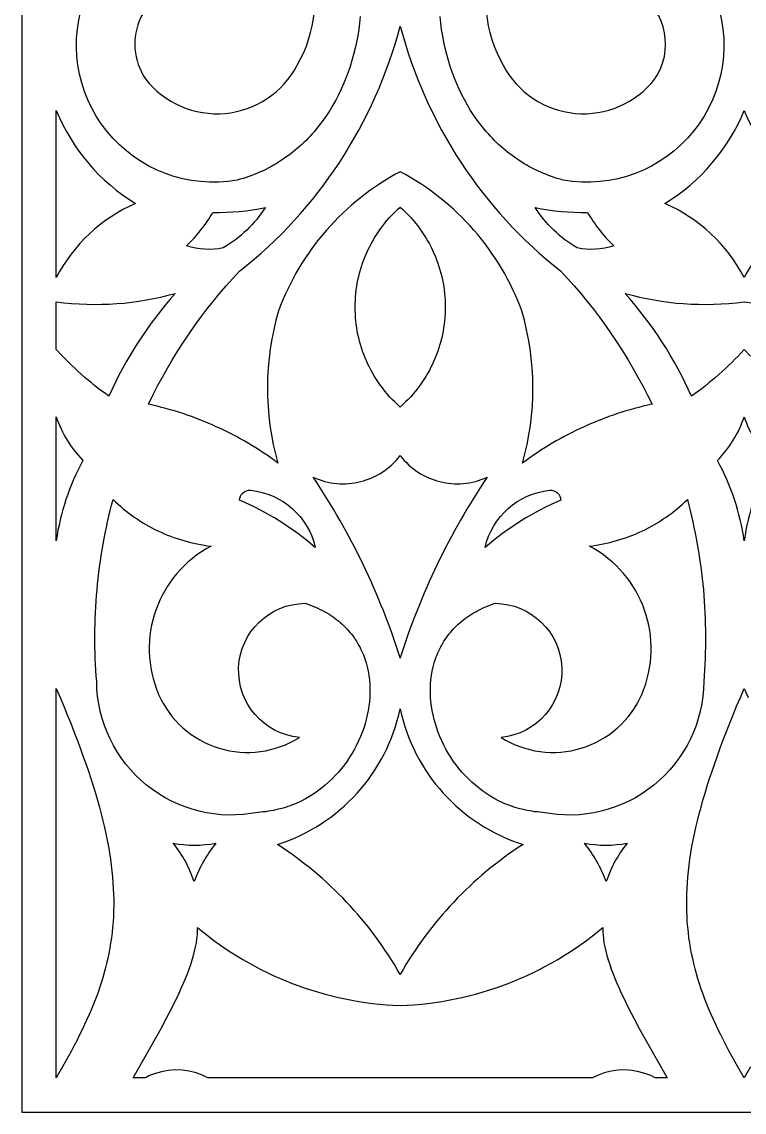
# Model space of a CAD drawing. Extents: x 1336 to 2036, y -730 to 370.
# Drawn here: x 1580.7 to 1685.7, y -409.7 to -251.2 of the extents above; entities that cross this region are included whole.
import ezdxf

# ---------------------------------------------------------------- set-up
doc = ezdxf.new("R2010")
doc.units = 0
doc.layers.add('LAYER_1', color=18, linetype='CONTINUOUS')
doc.layers.add('LAYER_2', color=4, linetype='CONTINUOUS')

msp = doc.modelspace()

# ---------------------------------------------------------------- linework, layer by layer
at = {"layer": 'LAYER_1'}
for points in [[(1613.57, -249.39, 1), (1598.71, -259.5, 0.543793), (1620.77, -257.51, 0.446667), (1611.58, -229.94)], [(1659.88, -229.94, 0.446667), (1650.69, -257.51, 0.543793), (1672.74, -259.5, 1), (1657.89, -249.39)], [(1629.93, -250.43), (1629.83, -251.37), (1629.7, -252.3), (1629.55, -253.22), (1629.37, -254.14), (1629.18, -255.04), (1628.95, -255.93), (1628.71, -256.81), (1628.44, -257.67), (1628.15, -258.52), (1627.84, -259.36), (1627.5, -260.19), (1627.14, -261), (1626.76, -261.79), (1626.36, -262.57), (1625.93, -263.33), (1625.48, -264.07), (1625.01, -264.8), (1624.52, -265.5), (1624.01, -266.19), (1623.47, -266.86), (1623.2, -267.18), (1622.91, -267.5), (1622.63, -267.81), (1622.34, -268.12), (1622.04, -268.43), (1621.73, -268.72), (1621.43, -269.02), (1621.11, -269.3), (1620.79, -269.58), (1620.47, -269.86), (1620.14, -270.12), (1619.81, -270.39), (1619.47, -270.64), (1619.12, -270.89), (1618.77, -271.13), (1618.42, -271.37), (1618.06, -271.6), (1617.69, -271.82), (1617.32, -272.04), (1616.94, -272.25), (1616.56, -272.45), (1616.18, -272.65), (1615.79, -272.84), (1615.39, -273.02), (1614.99, -273.19), (1614.58, -273.36), (1614.17, -273.52), (1613.75, -273.67), (1613.33, -273.82), (1612.9, -273.96), (1612.47, -274.08), (1612.04, -274.21, -0.589246), (1590.13, -247.1)], [(1681.32, -247.1, -0.589246), (1659.42, -274.21), (1658.98, -274.08), (1658.55, -273.96), (1658.13, -273.82), (1657.7, -273.67), (1657.29, -273.52), (1656.88, -273.36), (1656.47, -273.19), (1656.07, -273.02), (1655.67, -272.84), (1655.28, -272.65), (1654.89, -272.45), (1654.51, -272.25), (1654.14, -272.04), (1653.77, -271.82), (1653.4, -271.6), (1653.04, -271.37), (1652.68, -271.13), (1652.33, -270.89), (1651.99, -270.64), (1651.65, -270.39), (1651.31, -270.12), (1650.98, -269.86), (1650.66, -269.58), (1650.34, -269.3), (1650.03, -269.02), (1649.72, -268.72), (1649.42, -268.43), (1649.12, -268.12), (1648.83, -267.81), (1648.54, -267.5), (1648.26, -267.18), (1647.98, -266.86), (1647.45, -266.19), (1646.93, -265.5), (1646.44, -264.8), (1645.97, -264.07), (1645.52, -263.33), (1645.1, -262.57), (1644.69, -261.79), (1644.31, -261), (1643.95, -260.19), (1643.62, -259.36), (1643.3, -258.52), (1643.01, -257.67), (1642.75, -256.81), (1642.5, -255.93), (1642.28, -255.04), (1642.08, -254.14), (1641.91, -253.22), (1641.75, -252.3), (1641.63, -251.37), (1641.52, -250.43)], [(1686.63, -299.78), (1685.73, -298.83), (1684.83, -299.78), (1684.38, -300.25), (1683.92, -300.7), (1683.46, -301.16), (1682.99, -301.6), (1682.52, -302.04), (1682.05, -302.46), (1681.57, -302.88), (1681.09, -303.3), (1680.6, -303.7), (1680.1, -304.1), (1679.61, -304.49), (1679.1, -304.87), (1678.59, -305.24), (1678.07, -305.6, 0.077352), (1668.41, -290.67), (1669.46, -290.95), (1670.51, -291.21), (1671.57, -291.43), (1672.63, -291.63), (1673.7, -291.8), (1674.77, -291.95), (1675.85, -292.07), (1676.93, -292.16), (1678.01, -292.22), (1679.11, -292.26), (1680.2, -292.27), (1681.3, -292.25), (1682.4, -292.21), (1683.51, -292.14), (1684.62, -292.04), (1685.73, -291.91), (1686.84, -292.04)]]:
    msp.add_lwpolyline(points, format="xyb", dxfattribs=at)
for points in [[(1635.73, -251.81), (1636.09, -253.13), (1636.48, -254.44), (1636.89, -255.74), (1637.33, -257.03), (1637.8, -258.31), (1638.29, -259.58), (1638.8, -260.84), (1639.34, -262.09), (1639.91, -263.32), (1640.5, -264.54), (1641.11, -265.75), (1641.75, -266.94), (1642.4, -268.12), (1643.09, -269.29), (1643.79, -270.44), (1644.52, -271.58), (1645.27, -272.7), (1646.04, -273.8), (1646.84, -274.89), (1647.65, -275.97), (1648.49, -277.02), (1649.35, -278.06), (1650.23, -279.08), (1651.13, -280.09), (1652.05, -281.07), (1653, -282.04), (1653.96, -282.99), (1654.94, -283.92), (1655.94, -284.83), (1656.96, -285.71), (1658, -286.58), (1659.06, -287.43), (1660.05, -288.5), (1661.02, -289.59), (1661.97, -290.7), (1662.9, -291.83), (1663.81, -292.98), (1664.7, -294.15), (1665.57, -295.34), (1666.41, -296.54), (1667.23, -297.77), (1668.03, -299.01), (1668.81, -300.27), (1669.56, -301.54), (1670.29, -302.83), (1670.99, -304.13), (1671.68, -305.45), (1672.33, -306.78), (1671.69, -306.93), (1671.06, -307.08), (1670.43, -307.24), (1669.79, -307.4), (1669.17, -307.58), (1668.54, -307.76), (1667.92, -307.95), (1667.3, -308.15), (1666.68, -308.36), (1666.07, -308.58), (1665.46, -308.8), (1664.85, -309.04), (1664.25, -309.28), (1663.65, -309.53), (1663.05, -309.78), (1662.46, -310.05), (1661.87, -310.32), (1661.28, -310.6), (1660.7, -310.89), (1660.12, -311.19), (1659.54, -311.49), (1658.97, -311.8), (1658.4, -312.12), (1657.84, -312.45), (1657.28, -312.79), (1656.73, -313.13), (1656.18, -313.48), (1655.63, -313.84), (1655.09, -314.2), (1654.55, -314.58), (1654.02, -314.96), (1653.49, -315.35, 0.142169), (1653.41, -293.23), (1653.11, -292.42), (1652.78, -291.62), (1652.43, -290.83), (1652.07, -290.04), (1651.69, -289.27), (1651.3, -288.51), (1650.88, -287.75), (1650.45, -287.01), (1650.01, -286.28), (1649.55, -285.56), (1649.07, -284.85), (1648.57, -284.15), (1648.06, -283.47), (1647.54, -282.79), (1647, -282.13), (1646.44, -281.48), (1645.88, -280.84), (1645.29, -280.22), (1644.69, -279.61), (1644.08, -279.01), (1643.46, -278.43), (1642.82, -277.86), (1642.16, -277.3), (1641.5, -276.76), (1640.82, -276.24), (1640.13, -275.73), (1639.43, -275.23), (1638.71, -274.75), (1637.98, -274.29), (1637.24, -273.84), (1636.49, -273.41), (1635.73, -272.99), (1634.97, -273.41), (1634.21, -273.84), (1633.47, -274.29), (1632.75, -274.75), (1632.03, -275.23), (1631.33, -275.73), (1630.64, -276.24), (1629.96, -276.76), (1629.29, -277.3), (1628.64, -277.86), (1628, -278.43), (1627.37, -279.01), (1626.76, -279.61), (1626.16, -280.22), (1625.58, -280.84), (1625.01, -281.48), (1624.46, -282.13), (1623.92, -282.79), (1623.39, -283.47), (1622.88, -284.15), (1622.39, -284.85), (1621.91, -285.56), (1621.45, -286.28), (1621, -287.01), (1620.57, -287.75), (1620.16, -288.51), (1619.76, -289.27), (1619.38, -290.04), (1619.02, -290.83), (1618.68, -291.62), (1618.35, -292.42), (1618.04, -293.23, 0.142169), (1617.96, -315.35), (1617.44, -314.96), (1616.9, -314.58), (1616.37, -314.2), (1615.83, -313.84), (1615.28, -313.48), (1614.73, -313.13), (1614.17, -312.79), (1613.62, -312.45), (1613.05, -312.12), (1612.48, -311.8), (1611.91, -311.49), (1611.34, -311.19), (1610.76, -310.89), (1610.18, -310.6), (1609.59, -310.32), (1609, -310.05), (1608.41, -309.78), (1607.81, -309.53), (1607.21, -309.28), (1606.6, -309.04), (1606, -308.8), (1605.39, -308.58), (1604.77, -308.36), (1604.16, -308.15), (1603.54, -307.95), (1602.91, -307.76), (1602.29, -307.58), (1601.66, -307.4), (1601.03, -307.24), (1600.4, -307.08), (1599.76, -306.93), (1599.12, -306.78), (1599.78, -305.45), (1600.46, -304.13), (1601.17, -302.83), (1601.89, -301.54), (1602.65, -300.27), (1603.42, -299.01), (1604.22, -297.77), (1605.04, -296.54), (1605.89, -295.34), (1606.75, -294.15), (1607.64, -292.98), (1608.55, -291.83), (1609.48, -290.7), (1610.43, -289.59), (1611.4, -288.5), (1612.39, -287.43), (1613.45, -286.58), (1614.49, -285.71), (1615.51, -284.83), (1616.52, -283.92), (1617.5, -282.99), (1618.46, -282.04), (1619.4, -281.07), (1620.32, -280.09), (1621.22, -279.08), (1622.1, -278.06), (1622.96, -277.02), (1623.8, -275.97), (1624.62, -274.89), (1625.41, -273.8), (1626.19, -272.7), (1626.94, -271.58), (1627.66, -270.44), (1628.37, -269.29), (1629.05, -268.12), (1629.71, -266.94), (1630.35, -265.75), (1630.96, -264.54), (1631.55, -263.32), (1632.11, -262.09), (1632.65, -260.84), (1633.17, -259.58), (1633.66, -258.31), (1634.12, -257.03), (1634.56, -255.74), (1634.98, -254.44), (1635.37, -253.13)], [(1585.73, -264.09, 0.158177), (1597.25, -277.61, 0.171379), (1585.73, -288.36), (1585.73, -288.36), (1585.73, -264.09)], [(1685.73, -264.09, 0.158177), (1697.25, -277.61, 0.171379), (1685.73, -288.36, 0.171379), (1674.2, -277.61, 0.158177)], [(1616.13, -278.18, -0.116833), (1610.01, -284.06, -0.134483), (1604.68, -283.74, 0.069872), (1608.51, -278.9, 0.055548)], [(1655.33, -278.18, 0.055548), (1662.95, -278.9, 0.069872), (1666.77, -283.74, -0.134483), (1661.44, -284.06, -0.116833)], [(1603.04, -290.67, 0.077352), (1593.38, -305.6), (1592.87, -305.24), (1592.36, -304.87), (1591.85, -304.49), (1591.35, -304.1), (1590.86, -303.7), (1590.37, -303.3), (1589.89, -302.88), (1589.41, -302.46), (1588.93, -302.04), (1588.46, -301.6), (1588, -301.16), (1587.54, -300.7), (1587.08, -300.25), (1586.63, -299.78), (1585.73, -298.83), (1585.73, -298.83), (1585.73, -291.91), (1585.73, -291.91), (1586.84, -292.04), (1587.95, -292.14), (1589.05, -292.21), (1590.16, -292.25), (1591.26, -292.27), (1592.35, -292.26), (1593.44, -292.22), (1594.53, -292.16), (1595.61, -292.07), (1596.69, -291.95), (1597.76, -291.8), (1598.83, -291.63), (1599.89, -291.43), (1600.95, -291.21), (1602, -290.95)], [(1585.73, -308.62, 0.115059), (1589.62, -314.95, 0.090557), (1585.73, -326.64), (1585.73, -326.64), (1585.73, -308.62)], [(1685.73, -308.62, 0.115059), (1689.62, -314.95, 0.090557), (1685.73, -326.64, 0.090557), (1681.84, -314.95, 0.115059)], [(1612.39, -320.72, -0.430928), (1614, -319.29, -0.32078), (1623.38, -327.6, 0.074719)], [(1657.46, -319.29, -0.430928), (1659.06, -320.72, 0.074719), (1648.07, -327.6, -0.32078)], [(1593.99, -320.65), (1594.35, -320.99), (1594.72, -321.33), (1595.1, -321.66), (1595.48, -321.98), (1595.87, -322.3), (1596.26, -322.6), (1596.67, -322.9), (1597.07, -323.19), (1597.49, -323.47), (1597.9, -323.74), (1598.33, -324.01), (1598.76, -324.26), (1599.19, -324.51), (1599.63, -324.75), (1600.08, -324.98), (1600.52, -325.2), (1600.98, -325.41), (1601.44, -325.61), (1601.9, -325.8), (1602.36, -325.98), (1602.83, -326.16), (1603.31, -326.32), (1603.79, -326.47), (1604.27, -326.62), (1604.75, -326.75), (1605.24, -326.88), (1605.74, -327), (1606.23, -327.1), (1606.73, -327.2), (1607.23, -327.28), (1607.73, -327.36), (1608.24, -327.42, 0.391177), (1600.61, -348.97, 0.459364), (1621.07, -355.22, -0.949704), (1621.93, -335.73), (1622.31, -335.86), (1622.69, -336), (1623.05, -336.14), (1623.41, -336.29), (1623.76, -336.45), (1624.1, -336.61), (1624.43, -336.78), (1624.75, -336.95), (1625.07, -337.13), (1625.38, -337.32), (1625.68, -337.51), (1625.97, -337.71), (1626.25, -337.91), (1626.52, -338.12), (1626.79, -338.33), (1627.05, -338.55), (1627.3, -338.77), (1627.54, -339), (1627.77, -339.23), (1628, -339.47), (1628.22, -339.71), (1628.43, -339.96), (1628.63, -340.21), (1628.83, -340.46), (1629.02, -340.72), (1629.2, -340.98), (1629.37, -341.24), (1629.53, -341.51), (1629.69, -341.79), (1629.84, -342.06), (1629.98, -342.34), (1630.12, -342.62), (1630.25, -342.91), (1630.37, -343.2), (1630.48, -343.49), (1630.59, -343.78), (1630.68, -344.08), (1630.78, -344.38), (1630.94, -344.98), (1631.07, -345.59), (1631.18, -346.21), (1631.26, -346.84), (1631.31, -347.47), (1631.33, -348.11), (1631.33, -348.74), (1631.31, -349.39), (1631.25, -350.03), (1631.18, -350.67), (1631.07, -351.32), (1630.94, -351.96), (1630.79, -352.6), (1630.62, -353.23), (1630.42, -353.87), (1630.19, -354.49), (1629.95, -355.11), (1629.68, -355.73), (1629.39, -356.33), (1629.07, -356.93), (1628.74, -357.52), (1628.38, -358.09), (1628.01, -358.66), (1627.61, -359.21), (1627.19, -359.74), (1626.75, -360.27), (1626.29, -360.77), (1625.82, -361.26), (1625.32, -361.74), (1624.8, -362.19), (1624.27, -362.62), (1623.72, -363.04), (1623.15, -363.43), (1622.56, -363.8), (1621.96, -364.15), (1621.34, -364.47), (1621.02, -364.62), (1620.7, -364.77), (1620.38, -364.91), (1620.05, -365.04), (1619.72, -365.16), (1619.38, -365.28), (1619.04, -365.39), (1618.7, -365.5), (1618.35, -365.59), (1618, -365.68), (1617.65, -365.77), (1617.29, -365.84), (1616.93, -365.91), (1616.56, -365.97), (1616.19, -366.02), (1615.82, -366.06), (1615.45, -366.09), (1615.07, -366.12, -0.471862), (1591.61, -347.12), (1591.55, -346.28), (1591.49, -345.44), (1591.45, -344.61), (1591.41, -343.77), (1591.38, -342.93), (1591.36, -342.1), (1591.35, -341.26), (1591.35, -340.43), (1591.36, -339.59), (1591.38, -338.75), (1591.41, -337.92), (1591.44, -337.09), (1591.48, -336.25), (1591.54, -335.42), (1591.6, -334.59), (1591.67, -333.76), (1591.75, -332.93), (1591.84, -332.1), (1591.93, -331.27), (1592.04, -330.45), (1592.15, -329.62), (1592.28, -328.8), (1592.41, -327.97), (1592.55, -327.15), (1592.7, -326.33), (1592.86, -325.52), (1593.02, -324.7), (1593.2, -323.88), (1593.38, -323.07), (1593.57, -322.26), (1593.78, -321.45)], [(1677.47, -320.65), (1677.68, -321.45), (1677.88, -322.26), (1678.07, -323.07), (1678.26, -323.88), (1678.43, -324.7), (1678.6, -325.52), (1678.76, -326.33), (1678.91, -327.15), (1679.05, -327.97), (1679.18, -328.8), (1679.3, -329.62), (1679.42, -330.45), (1679.52, -331.27), (1679.62, -332.1), (1679.71, -332.93), (1679.79, -333.76), (1679.86, -334.59), (1679.92, -335.42), (1679.97, -336.25), (1680.02, -337.09), (1680.05, -337.92), (1680.08, -338.75), (1680.09, -339.59), (1680.1, -340.43), (1680.1, -341.26), (1680.09, -342.1), (1680.07, -342.93), (1680.05, -343.77), (1680.01, -344.61), (1679.96, -345.44), (1679.91, -346.28), (1679.85, -347.12, -0.471862), (1656.39, -366.12), (1656.01, -366.09), (1655.63, -366.06), (1655.26, -366.02), (1654.89, -365.97), (1654.53, -365.91), (1654.17, -365.84), (1653.81, -365.77), (1653.45, -365.68), (1653.1, -365.59), (1652.76, -365.5), (1652.41, -365.39), (1652.07, -365.28), (1651.74, -365.16), (1651.4, -365.04), (1651.08, -364.91), (1650.75, -364.77), (1650.43, -364.62), (1650.12, -364.47), (1649.5, -364.15), (1648.89, -363.8), (1648.31, -363.43), (1647.74, -363.04), (1647.19, -362.62), (1646.65, -362.19), (1646.14, -361.74), (1645.64, -361.26), (1645.16, -360.77), (1644.71, -360.27), (1644.27, -359.74), (1643.85, -359.21), (1643.45, -358.66), (1643.07, -358.09), (1642.72, -357.52), (1642.38, -356.93), (1642.07, -356.33), (1641.78, -355.73), (1641.51, -355.11), (1641.26, -354.49), (1641.04, -353.87), (1640.84, -353.23), (1640.66, -352.6), (1640.51, -351.96), (1640.38, -351.32), (1640.28, -350.67), (1640.2, -350.03), (1640.15, -349.39), (1640.12, -348.74), (1640.12, -348.11), (1640.15, -347.47), (1640.2, -346.84), (1640.28, -346.21), (1640.38, -345.59), (1640.52, -344.98), (1640.68, -344.38), (1640.77, -344.08), (1640.87, -343.78), (1640.98, -343.49), (1641.09, -343.2), (1641.21, -342.91), (1641.34, -342.62), (1641.47, -342.34), (1641.61, -342.06), (1641.76, -341.79), (1641.92, -341.51), (1642.09, -341.24), (1642.26, -340.98), (1642.44, -340.72), (1642.63, -340.46), (1642.82, -340.21), (1643.03, -339.96), (1643.24, -339.71), (1643.45, -339.47), (1643.68, -339.23), (1643.92, -339), (1644.16, -338.77), (1644.41, -338.55), (1644.67, -338.33), (1644.93, -338.12), (1645.21, -337.91), (1645.49, -337.71), (1645.78, -337.51), (1646.08, -337.32), (1646.39, -337.13), (1646.7, -336.95), (1647.02, -336.78), (1647.36, -336.61), (1647.7, -336.45), (1648.05, -336.29), (1648.4, -336.14), (1648.77, -336), (1649.14, -335.86), (1649.53, -335.73, -0.949704), (1650.39, -355.22, 0.459364), (1670.85, -348.97, 0.391177), (1663.22, -327.42), (1663.72, -327.36), (1664.23, -327.28), (1664.73, -327.2), (1665.23, -327.1), (1665.72, -327), (1666.21, -326.88), (1666.7, -326.75), (1667.19, -326.62), (1667.67, -326.47), (1668.15, -326.32), (1668.62, -326.16), (1669.09, -325.98), (1669.56, -325.8), (1670.02, -325.61), (1670.48, -325.41), (1670.93, -325.2), (1671.38, -324.98), (1671.82, -324.75), (1672.26, -324.51), (1672.7, -324.26), (1673.13, -324.01), (1673.55, -323.74), (1673.97, -323.47), (1674.38, -323.19), (1674.79, -322.9), (1675.19, -322.6), (1675.59, -322.3), (1675.98, -321.98), (1676.36, -321.66), (1676.74, -321.33), (1677.11, -320.99)], [(1608.92, -370.6, 0.080037), (1605.78, -376.19, 0.088836), (1602.75, -370.6, 0.092698)], [(1668.71, -370.6, 0.088836), (1665.67, -376.19, 0.080037), (1662.53, -370.6, 0.092698)]]:
    msp.add_lwpolyline(points, format="xyb", close=True, dxfattribs=at)
for points in [[(1635.73, -278.13), (1636.13, -278.49), (1636.52, -278.87), (1636.9, -279.25), (1637.26, -279.64), (1637.62, -280.04), (1637.95, -280.45), (1638.28, -280.86), (1638.59, -281.28), (1638.89, -281.71), (1639.18, -282.14), (1639.46, -282.58), (1639.72, -283.02), (1639.97, -283.47), (1640.21, -283.93), (1640.43, -284.38), (1640.64, -284.85), (1640.84, -285.32), (1641.02, -285.79), (1641.2, -286.26), (1641.36, -286.74), (1641.5, -287.23), (1641.64, -287.71), (1641.76, -288.2), (1641.87, -288.69), (1641.96, -289.18), (1642.05, -289.68), (1642.12, -290.17), (1642.17, -290.67), (1642.22, -291.17), (1642.25, -291.67), (1642.27, -292.17), (1642.28, -292.67), (1642.27, -293.17), (1642.25, -293.67), (1642.22, -294.17), (1642.17, -294.67), (1642.11, -295.17), (1642.04, -295.66), (1641.96, -296.16), (1641.86, -296.65), (1641.76, -297.14), (1641.63, -297.63), (1641.5, -298.11), (1641.35, -298.6), (1641.19, -299.08), (1641.02, -299.55), (1640.83, -300.02), (1640.64, -300.49), (1640.43, -300.95), (1640.2, -301.41), (1639.97, -301.87), (1639.72, -302.32), (1639.45, -302.76), (1639.18, -303.2), (1638.89, -303.63), (1638.59, -304.06), (1638.28, -304.47), (1637.95, -304.89), (1637.61, -305.29), (1637.26, -305.69), (1636.9, -306.08), (1636.52, -306.46), (1636.13, -306.84), (1635.73, -307.21), (1635.33, -306.84), (1634.94, -306.46), (1634.56, -306.08), (1634.19, -305.69), (1633.84, -305.29), (1633.5, -304.89), (1633.18, -304.47), (1632.86, -304.06), (1632.56, -303.63), (1632.28, -303.2), (1632, -302.76), (1631.74, -302.32), (1631.49, -301.87), (1631.25, -301.41), (1631.03, -300.95), (1630.82, -300.49), (1630.62, -300.02), (1630.44, -299.55), (1630.26, -299.08), (1630.1, -298.6), (1629.96, -298.11), (1629.82, -297.63), (1629.7, -297.14), (1629.59, -296.65), (1629.49, -296.16), (1629.41, -295.66), (1629.34, -295.17), (1629.28, -294.67), (1629.24, -294.17), (1629.21, -293.67), (1629.19, -293.17), (1629.18, -292.67), (1629.19, -292.17), (1629.21, -291.67), (1629.24, -291.17), (1629.28, -290.67), (1629.34, -290.17), (1629.41, -289.68), (1629.49, -289.18), (1629.59, -288.69), (1629.7, -288.2), (1629.82, -287.71), (1629.95, -287.23), (1630.1, -286.74), (1630.26, -286.26), (1630.43, -285.79), (1630.62, -285.32), (1630.82, -284.85), (1631.03, -284.38), (1631.25, -283.93), (1631.49, -283.47), (1631.74, -283.02), (1632, -282.58), (1632.27, -282.14), (1632.56, -281.71), (1632.86, -281.28), (1633.18, -280.86), (1633.5, -280.45), (1633.84, -280.04), (1634.19, -279.64), (1634.56, -279.25), (1634.93, -278.87), (1635.32, -278.49)], [(1635.73, -314.25), (1636.01, -314.61), (1636.31, -314.95), (1636.62, -315.27), (1636.94, -315.58), (1637.27, -315.87), (1637.61, -316.15), (1637.97, -316.41), (1638.33, -316.66), (1638.7, -316.89), (1639.08, -317.1), (1639.46, -317.3), (1639.86, -317.48), (1640.26, -317.64), (1640.66, -317.79), (1641.07, -317.92), (1641.49, -318.03), (1641.91, -318.13), (1642.33, -318.21), (1642.76, -318.27), (1643.19, -318.31), (1643.62, -318.34), (1644.06, -318.35), (1644.49, -318.34), (1644.93, -318.31), (1645.36, -318.26), (1645.8, -318.2), (1646.23, -318.11), (1646.66, -318.01), (1647.09, -317.89), (1647.52, -317.75), (1647.94, -317.59), (1648.36, -317.41), (1647.85, -318.17), (1647.35, -318.94), (1646.86, -319.71), (1646.37, -320.48), (1645.9, -321.26), (1645.43, -322.04), (1644.96, -322.83), (1644.5, -323.62), (1644.06, -324.42), (1643.61, -325.21), (1643.18, -326.02), (1642.75, -326.82), (1642.33, -327.63), (1641.92, -328.45), (1641.51, -329.26), (1641.11, -330.08), (1640.72, -330.91), (1640.33, -331.74), (1639.96, -332.57), (1639.59, -333.4), (1639.22, -334.24), (1638.87, -335.08), (1638.52, -335.93), (1638.18, -336.77), (1637.85, -337.62), (1637.52, -338.48), (1637.2, -339.33), (1636.89, -340.19), (1636.59, -341.06), (1636.3, -341.92), (1636.01, -342.79), (1635.73, -343.66), (1635.45, -342.79), (1635.16, -341.92), (1634.86, -341.06), (1634.56, -340.19), (1634.25, -339.33), (1633.93, -338.48), (1633.61, -337.62), (1633.28, -336.77), (1632.93, -335.93), (1632.59, -335.08), (1632.23, -334.24), (1631.87, -333.4), (1631.5, -332.57), (1631.12, -331.74), (1630.74, -330.91), (1630.35, -330.08), (1629.95, -329.26), (1629.54, -328.45), (1629.13, -327.63), (1628.71, -326.82), (1628.28, -326.02), (1627.84, -325.21), (1627.4, -324.42), (1626.95, -323.62), (1626.49, -322.83), (1626.03, -322.04), (1625.56, -321.26), (1625.08, -320.48), (1624.6, -319.71), (1624.11, -318.94), (1623.61, -318.17), (1623.1, -317.41), (1623.52, -317.59), (1623.94, -317.75), (1624.37, -317.89), (1624.79, -318.01), (1625.23, -318.11), (1625.66, -318.2), (1626.09, -318.26), (1626.53, -318.31), (1626.96, -318.34), (1627.4, -318.35), (1627.83, -318.34), (1628.26, -318.31), (1628.69, -318.27), (1629.12, -318.21), (1629.55, -318.13), (1629.97, -318.03), (1630.38, -317.92), (1630.79, -317.79), (1631.2, -317.64), (1631.6, -317.48), (1631.99, -317.3), (1632.38, -317.1), (1632.76, -316.89), (1633.13, -316.66), (1633.49, -316.41), (1633.84, -316.15), (1634.19, -315.87), (1634.52, -315.58), (1634.84, -315.27), (1635.15, -314.95), (1635.44, -314.61)], [(1635.74, -343.71), (1635.73, -343.69), (1635.72, -343.71), (1635.72, -343.66), (1635.73, -343.69), (1635.74, -343.66)], [(1585.73, -348.11), (1586.29, -349.41), (1586.82, -350.69), (1587.34, -351.94), (1587.84, -353.17), (1588.31, -354.38), (1588.77, -355.57), (1589.21, -356.73), (1589.62, -357.88), (1590.02, -359), (1590.4, -360.11), (1590.76, -361.19), (1591.1, -362.26), (1591.42, -363.31), (1591.72, -364.34), (1592, -365.35), (1592.26, -366.35), (1592.51, -367.33), (1592.74, -368.3), (1592.95, -369.25), (1593.14, -370.18), (1593.31, -371.1), (1593.47, -372.01), (1593.6, -372.91), (1593.72, -373.79), (1593.83, -374.66), (1593.91, -375.52), (1593.98, -376.36), (1594.03, -377.2), (1594.07, -378.03), (1594.09, -378.85), (1594.09, -379.66), (1594.07, -380.46), (1594.04, -381.25), (1593.99, -382.03), (1593.93, -382.81), (1593.85, -383.59), (1593.75, -384.35), (1593.64, -385.11), (1593.52, -385.87), (1593.38, -386.62), (1593.22, -387.37), (1593.05, -388.11), (1592.86, -388.85), (1592.66, -389.59), (1592.44, -390.33), (1592.21, -391.07), (1591.97, -391.81), (1591.71, -392.54), (1591.43, -393.28), (1591.15, -394.01), (1590.84, -394.75), (1590.53, -395.49), (1590.2, -396.24), (1589.86, -396.98), (1589.5, -397.73), (1589.13, -398.48), (1588.75, -399.24), (1588.36, -400), (1587.95, -400.77), (1587.53, -401.55), (1586.65, -403.11), (1585.73, -404.71), (1585.73, -404.71), (1585.73, -348.11)], [(1635.73, -351.06), (1635.93, -351.93), (1636.15, -352.78), (1636.41, -353.62), (1636.69, -354.46), (1637, -355.27), (1637.33, -356.08), (1637.69, -356.87), (1638.07, -357.65), (1638.48, -358.42), (1638.91, -359.16), (1639.37, -359.9), (1639.85, -360.62), (1640.35, -361.32), (1640.87, -362), (1641.42, -362.67), (1641.99, -363.32), (1642.58, -363.95), (1643.18, -364.56), (1643.81, -365.15), (1644.46, -365.72), (1645.13, -366.27), (1645.81, -366.8), (1646.52, -367.3), (1647.24, -367.79), (1647.98, -368.25), (1648.73, -368.68), (1649.5, -369.1), (1650.29, -369.49), (1651.09, -369.85), (1651.91, -370.19), (1652.74, -370.5), (1653.58, -370.78), (1652.89, -371.24), (1652.21, -371.7), (1651.54, -372.17), (1650.87, -372.65), (1650.22, -373.15), (1649.57, -373.65), (1648.92, -374.16), (1648.29, -374.68), (1647.66, -375.21), (1647.05, -375.74), (1646.44, -376.29), (1645.84, -376.85), (1645.24, -377.41), (1644.66, -377.99), (1644.08, -378.57), (1643.52, -379.16), (1642.96, -379.76), (1642.41, -380.37), (1641.87, -380.98), (1641.34, -381.6), (1640.82, -382.24), (1640.31, -382.88), (1639.81, -383.52), (1639.32, -384.18), (1638.83, -384.84), (1638.36, -385.51), (1637.9, -386.19), (1637.44, -386.87), (1637, -387.56), (1636.56, -388.26), (1636.14, -388.97), (1635.73, -389.68), (1635.31, -388.97), (1634.89, -388.26), (1634.46, -387.56), (1634.01, -386.87), (1633.56, -386.19), (1633.1, -385.51), (1632.62, -384.84), (1632.14, -384.18), (1631.65, -383.52), (1631.15, -382.88), (1630.63, -382.24), (1630.11, -381.6), (1629.58, -380.98), (1629.04, -380.37), (1628.5, -379.76), (1627.94, -379.16), (1627.37, -378.57), (1626.8, -377.99), (1626.21, -377.41), (1625.62, -376.85), (1625.02, -376.29), (1624.41, -375.74), (1623.79, -375.21), (1623.17, -374.68), (1622.53, -374.16), (1621.89, -373.65), (1621.24, -373.15), (1620.58, -372.65), (1619.92, -372.17), (1619.24, -371.7), (1618.56, -371.24), (1617.87, -370.78), (1618.72, -370.5), (1619.55, -370.19), (1620.37, -369.85), (1621.17, -369.49), (1621.95, -369.1), (1622.72, -368.68), (1623.48, -368.25), (1624.22, -367.79), (1624.94, -367.3), (1625.64, -366.8), (1626.33, -366.27), (1626.99, -365.72), (1627.64, -365.15), (1628.27, -364.56), (1628.88, -363.95), (1629.47, -363.32), (1630.04, -362.67), (1630.58, -362), (1631.11, -361.32), (1631.61, -360.62), (1632.09, -359.9), (1632.54, -359.16), (1632.98, -358.42), (1633.38, -357.65), (1633.77, -356.87), (1634.13, -356.08), (1634.46, -355.27), (1634.77, -354.46), (1635.05, -353.62), (1635.3, -352.78), (1635.53, -351.93)], [(1665.19, -382.85), (1665.19, -383.11), (1665.19, -383.38), (1665.19, -383.65), (1665.21, -383.92), (1665.27, -384.49), (1665.35, -385.07), (1665.47, -385.67), (1665.61, -386.29), (1665.77, -386.92), (1665.96, -387.57), (1666.18, -388.23), (1666.41, -388.9), (1666.67, -389.58), (1666.94, -390.27), (1667.24, -390.97), (1667.55, -391.68), (1667.87, -392.4), (1668.21, -393.12), (1668.57, -393.85), (1668.93, -394.58), (1669.69, -396.05), (1670.48, -397.53), (1671.29, -399), (1672.11, -400.46), (1672.93, -401.91), (1674.54, -404.71), (1672.77, -404.71), (1672.15, -404.4), (1671.31, -404.07), (1670.4, -403.82), (1669.45, -403.65), (1668.45, -403.57), (1667.43, -403.6), (1666.4, -403.74), (1665.38, -403.99), (1664.39, -404.36), (1663.68, -404.71), (1607.77, -404.71), (1607.07, -404.36), (1606.07, -403.99), (1605.05, -403.74), (1604.02, -403.6), (1603, -403.57), (1602.01, -403.65), (1601.05, -403.82), (1600.15, -404.07), (1599.3, -404.4), (1598.69, -404.71), (1596.92, -404.71), (1598.52, -401.91), (1599.35, -400.46), (1600.17, -399), (1600.98, -397.53), (1601.77, -396.05), (1602.52, -394.58), (1602.89, -393.85), (1603.24, -393.12), (1603.58, -392.4), (1603.91, -391.68), (1604.22, -390.97), (1604.51, -390.27), (1604.79, -389.58), (1605.04, -388.9), (1605.28, -388.23), (1605.49, -387.57), (1605.68, -386.92), (1605.85, -386.29), (1605.99, -385.67), (1606.1, -385.07), (1606.19, -384.49), (1606.25, -383.92), (1606.26, -383.65), (1606.27, -383.38), (1606.27, -383.11), (1606.26, -382.85), (1607.05, -383.49), (1607.84, -384.12), (1608.65, -384.73), (1609.46, -385.32), (1610.29, -385.89), (1611.13, -386.45), (1611.98, -386.98), (1612.84, -387.5), (1613.71, -388), (1614.59, -388.48), (1615.48, -388.95), (1616.37, -389.39), (1617.28, -389.82), (1618.19, -390.23), (1619.11, -390.62), (1620.04, -390.98), (1620.98, -391.34), (1621.92, -391.67), (1622.88, -391.98), (1623.83, -392.27), (1624.8, -392.54), (1625.77, -392.79), (1626.74, -393.03), (1627.72, -393.24), (1628.71, -393.43), (1629.7, -393.6), (1630.7, -393.76), (1631.69, -393.89), (1632.7, -394), (1633.7, -394.09), (1634.71, -394.16), (1635.73, -394.21), (1636.74, -394.16), (1637.75, -394.09), (1638.76, -394), (1639.76, -393.89), (1640.76, -393.76), (1641.76, -393.6), (1642.75, -393.43), (1643.73, -393.24), (1644.71, -393.03), (1645.69, -392.79), (1646.66, -392.54), (1647.62, -392.27), (1648.58, -391.98), (1649.53, -391.67), (1650.48, -391.34), (1651.41, -390.98), (1652.34, -390.62), (1653.26, -390.23), (1654.18, -389.82), (1655.08, -389.39), (1655.98, -388.95), (1656.87, -388.48), (1657.75, -388), (1658.62, -387.5), (1659.48, -386.98), (1660.33, -386.45), (1661.16, -385.89), (1661.99, -385.32), (1662.81, -384.73), (1663.62, -384.12), (1664.41, -383.49)], [(1635.73, -389.69), (1635.72, -389.7), (1635.72, -389.68)], [(1635.73, -389.7), (1635.73, -389.69), (1635.73, -389.68)]]:
    msp.add_lwpolyline(points, close=True, dxfattribs=at)
msp.add_lwpolyline([(1686.65, -403.11), (1685.73, -404.71), (1684.8, -403.11), (1683.93, -401.55), (1683.51, -400.77), (1683.1, -400), (1682.7, -399.24), (1682.32, -398.48), (1681.95, -397.73), (1681.6, -396.98), (1681.26, -396.24), (1680.93, -395.49), (1680.61, -394.75), (1680.31, -394.01), (1680.02, -393.28), (1679.75, -392.54), (1679.49, -391.81), (1679.24, -391.07), (1679.01, -390.33), (1678.8, -389.59), (1678.6, -388.85), (1678.41, -388.11), (1678.24, -387.37), (1678.08, -386.62), (1677.94, -385.87), (1677.81, -385.11), (1677.7, -384.35), (1677.61, -383.59), (1677.53, -382.81), (1677.46, -382.03), (1677.42, -381.25), (1677.38, -380.46), (1677.37, -379.66), (1677.37, -378.85), (1677.39, -378.03), (1677.42, -377.2), (1677.47, -376.36), (1677.54, -375.52), (1677.63, -374.66), (1677.73, -373.79), (1677.85, -372.91), (1677.99, -372.01), (1678.14, -371.1), (1678.32, -370.18), (1678.51, -369.25), (1678.72, -368.3), (1678.95, -367.33), (1679.19, -366.35), (1679.46, -365.35), (1679.74, -364.34), (1680.04, -363.31), (1680.36, -362.26), (1680.7, -361.19), (1681.06, -360.11), (1681.44, -359), (1681.83, -357.88), (1682.25, -356.73), (1682.69, -355.57), (1683.14, -354.38), (1683.62, -353.17), (1684.12, -351.94), (1684.63, -350.69), (1685.17, -349.41), (1685.73, -348.11), (1686.29, -349.41)], dxfattribs=at)
at = {"layer": 'LAYER_2'}
msp.add_lwpolyline([(1580.73, -409.71), (1790.73, -409.71), (1790.73, 50.03), (1580.73, 50.03)], close=True, dxfattribs=at)

doc.saveas('drawing.dxf')
